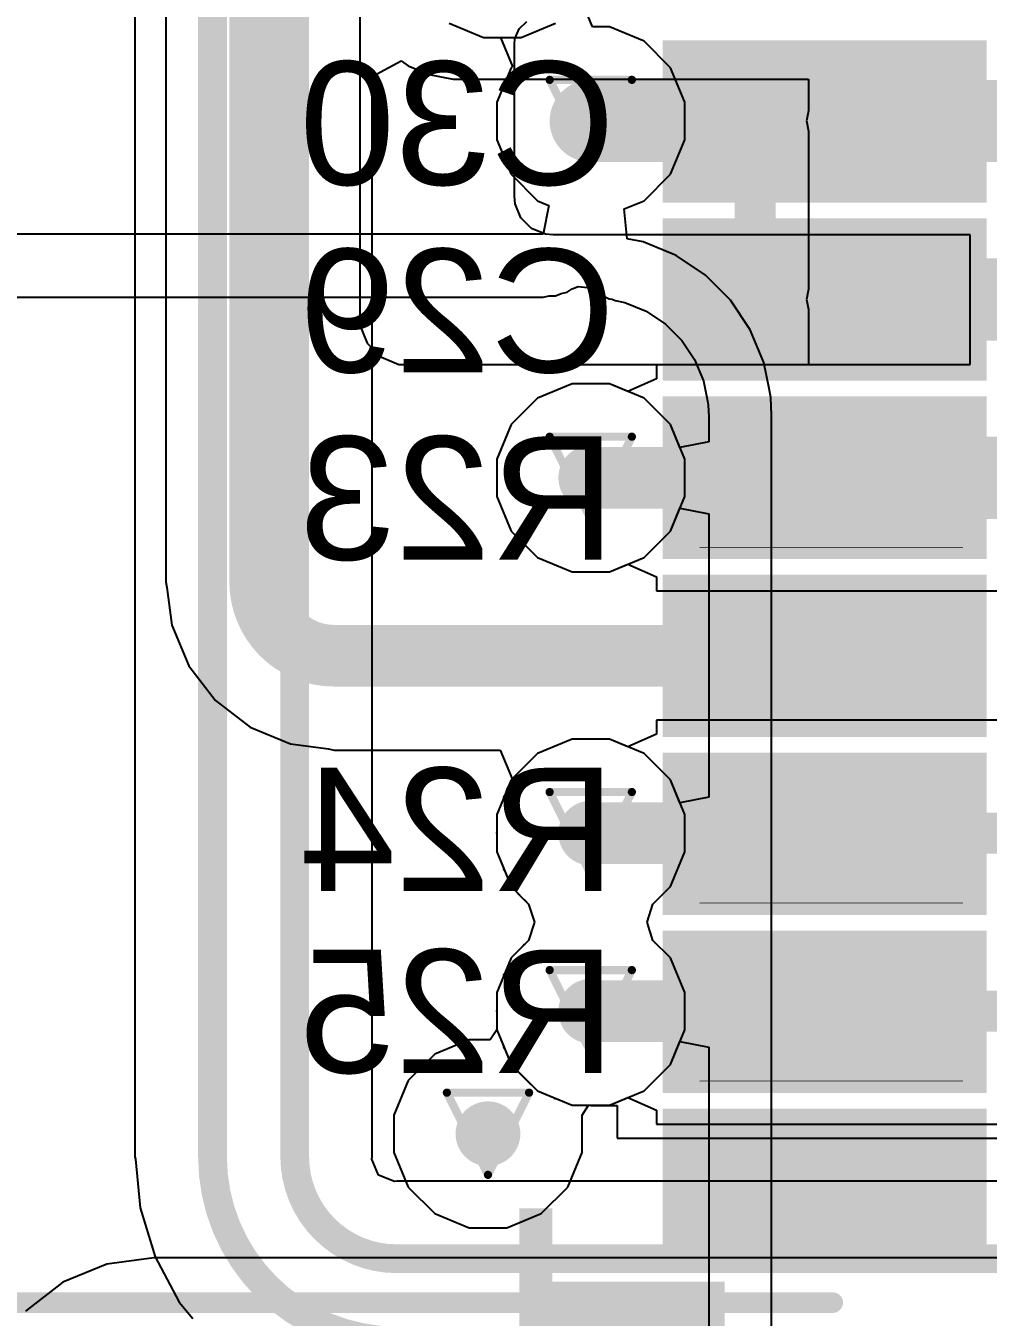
# Model space of a CAD drawing. Header units: inches. Extents: x -5 to 234, y -4 to 104.
# Drawn here: x 14.47 to 20.41, y 18.73 to 26.71 of the extents above; entities that cross this region are included whole.
import ezdxf

# ---------------------------------------------------------------- set-up
doc = ezdxf.new("R2010")
doc.units = ezdxf.units.IN
for name, color, linetype in [('Bottom Layer', 5, 'Continuous'), ('Bottom Overlay', 54, 'Continuous'), ('Bottom Paste', 16, 'Continuous'), ('Bottom Solder', 6, 'Continuous'), ('Drill Drawing', 1, 'Continuous'), ('GND', 16, 'Continuous'), ('POWER', 76, 'Continuous'), ('Top Layer', 1, 'Continuous'), ('Top Overlay', 2, 'Continuous'), ('Top Paste', 8, 'Continuous'), ('Top Solder', 216, 'Continuous'), ('Via Holes', 16, 'Continuous')]:
    doc.layers.add(name, color=color, linetype=linetype)
doc.styles.add('Arial', font='', dxfattribs={"height": 0.2})
doc.styles.add('Arial Black_Bold', font='', dxfattribs={"height": 0.2})
doc.styles.get('Arial').set_extended_font_data('Arial')
doc.styles.get('Arial Black_Bold').set_extended_font_data('Arial Black', bold=True)

# ---------------------------------------------------------------- blocks, each defined once
blk = doc.blocks.new('ATGM336H_6N_74_16')
at = {"layer": 'Top Layer'}
for points in [[(5.74999993, 1.80000021), (3.95000099, 1.80000021), (3.95000099, 2.60000115), (5.74999993, 2.60000115)], [(5.74999993, 0.69999733), (3.95000099, 0.69999733), (3.95000099, 1.49999827), (5.74999993, 1.49999827)], [(5.74999993, -0.3999979300000001), (3.95000099, -0.3999979299999999), (3.95000099, 0.40000301), (5.74999993, 0.4000030099999999)], [(5.74999993, -1.49999573), (3.95000099, -1.49999573), (3.95000099, -0.69999479), (5.74999993, -0.69999479)], [(5.74999993, -2.59999861), (3.95000099, -2.59999861), (3.95000099, -1.79999767), (5.74999993, -1.79999767)], [(5.74999993, -3.70000149), (3.95000099, -3.70000149), (3.95000099, -2.90000055), (5.74999993, -2.90000055)], [(5.74999993, -4.79999929), (3.95000099, -4.79999929), (3.95000099, -3.999998349999999), (5.74999993, -3.999998349999999)]]:
    blk.add_hatch(color=1, dxfattribs=at).paths.add_polyline_path(points)
at = {"layer": 'Top Paste'}
for points in [[(5.74999993, 1.80000021), (3.95000099, 1.80000021), (3.95000099, 2.60000115), (5.74999993, 2.60000115)], [(5.74999993, 0.69999733), (3.95000099, 0.69999733), (3.95000099, 1.49999827), (5.74999993, 1.49999827)], [(5.74999993, -0.3999979300000001), (3.95000099, -0.3999979299999999), (3.95000099, 0.40000301), (5.74999993, 0.4000030099999999)], [(5.74999993, -1.49999573), (3.95000099, -1.49999573), (3.95000099, -0.69999479), (5.74999993, -0.69999479)], [(5.74999993, -2.59999861), (3.95000099, -2.59999861), (3.95000099, -1.79999767), (5.74999993, -1.79999767)], [(5.74999993, -3.70000149), (3.95000099, -3.70000149), (3.95000099, -2.90000055), (5.74999993, -2.90000055)], [(5.74999993, -4.79999929), (3.95000099, -4.79999929), (3.95000099, -3.999998349999999), (5.74999993, -3.999998349999999)]]:
    blk.add_hatch(color=8, dxfattribs=at).paths.add_polyline_path(points)
at = {"layer": 'Top Solder'}
for points in [[(5.85159993, 1.69840021), (3.84840099, 1.69840021), (3.84840099, 2.70160115), (5.85159993, 2.70160115)], [(5.85159993, 0.5983973299999998), (3.84840099, 0.5983973300000001), (3.84840099, 1.60159827), (5.85159993, 1.60159827)], [(5.85159993, -0.5015979300000002), (3.84840099, -0.5015979299999997), (3.84840099, 0.5016030100000001), (5.85159993, 0.5016030099999998)], [(5.85159993, -1.60159573), (3.84840099, -1.60159573), (3.84840099, -0.5983947899999998), (5.85159993, -0.5983947900000002)], [(5.85159993, -2.70159861), (3.84840099, -2.70159861), (3.84840099, -1.69839767), (5.85159993, -1.69839767)], [(5.85159993, -3.80160149), (3.84840099, -3.80160149), (3.84840099, -2.79840055), (5.85159993, -2.79840055)], [(5.85159993, -4.901599289999999), (3.84840099, -4.901599289999999), (3.84840099, -3.89839835), (5.85159993, -3.89839835)]]:
    blk.add_hatch(color=216, dxfattribs=at).paths.add_polyline_path(points)
at = {"layer": 'Top Overlay'}
blk.add_lwpolyline([(-4.89999782, -5.09679448, 0.127, 0.127, 0), (4.90000036, -5.09679448, 0.127, 0.127, 0)], format="xyseb", dxfattribs=at)
blk.add_lwpolyline([(4.86825036, -5.09679448, 0.0635, 0.0635, 1), (4.93175036, -5.09679448, 0.0635, 0.0635, 1)], format="xyseb", close=True, dxfattribs=at)
blk = doc.blocks.new('R___0402_B_42')
at = {"layer": 'Bottom Layer'}
for points in [[(-0.2413, 0.3175), (-0.2412999999999999, -0.3175), (-0.6985, -0.3175), (-0.6985, 0.3175)], [(0.6985, 0.3175), (0.6985, -0.3175), (0.2413, -0.3175), (0.2412999999999999, 0.3175)]]:
    blk.add_hatch(color=5, dxfattribs=at).paths.add_polyline_path(points)
at = {"layer": 'Bottom Paste'}
for points in [[(-0.2413, 0.3175), (-0.2412999999999999, -0.3175), (-0.6985, -0.3175), (-0.6985, 0.3175)], [(0.6985, 0.3175), (0.6985, -0.3175), (0.2413, -0.3175), (0.2412999999999999, 0.3175)]]:
    blk.add_hatch(color=16, dxfattribs=at).paths.add_polyline_path(points)
at = {"layer": 'Bottom Solder'}
for points in [[(-0.18629884, 0.37250116), (-0.1862988399999999, -0.37250116), (-0.75350116, -0.37250116), (-0.75350116, 0.37250116)], [(0.75350116, 0.37250116), (0.75350116, -0.37250116), (0.18629884, -0.37250116), (0.1862988399999999, 0.37250116)]]:
    blk.add_hatch(color=6, dxfattribs=at).paths.add_polyline_path(points)
at = {"layer": 'Bottom Overlay'}
for points in [[(-0.7874, 0.4064, 0.127, 0.127, 0), (-0.7874, -0.4064, 0.127, 0.127, 0)], [(0.7874, 0.4064, 0.127, 0.127, 0), (-0.7874, 0.4064, 0.127, 0.127, 0)], [(0.8128, 0.4318, 0.0032258, 0.0032258, 0), (-0.8128, 0.4318, 0.0032258, 0.0032258, 0)], [(0.7874, 0.4064, 0.127, 0.127, 0), (0.7874, -0.4064, 0.127, 0.127, 0)], [(0.7874, -0.4064, 0.127, 0.127, 0), (-0.7874, -0.4064, 0.127, 0.127, 0)]]:
    blk.add_lwpolyline(points, format="xyseb", dxfattribs=at)
for points in [[(-0.8191499999999999, 0.4064, 0.0635, 0.0635, 1), (-0.7556499999999999, 0.4064, 0.0635, 0.0635, 1)], [(-0.8191499999999999, 0.4064, 0.0635, 0.0635, 1), (-0.7556499999999999, 0.4064, 0.0635, 0.0635, 1)], [(-0.81360518, 0.4318, 0.0016129, 0.0016129, 1), (-0.8119948199999999, 0.4318, 0.0016129, 0.0016129, 1)], [(0.7556499999999999, 0.4064, 0.0635, 0.0635, 1), (0.8191499999999999, 0.4064, 0.0635, 0.0635, 1)], [(0.7556499999999999, 0.4064, 0.0635, 0.0635, 1), (0.8191499999999999, 0.4064, 0.0635, 0.0635, 1)], [(0.8119948199999999, 0.4318, 0.0016129, 0.0016129, 1), (0.81360518, 0.4318, 0.0016129, 0.0016129, 1)], [(-0.8191499999999999, -0.4064, 0.0635, 0.0635, 1), (-0.7556499999999999, -0.4064, 0.0635, 0.0635, 1)], [(-0.8191499999999999, -0.4064, 0.0635, 0.0635, 1), (-0.7556499999999999, -0.4064, 0.0635, 0.0635, 1)], [(0.7556499999999999, -0.4064, 0.0635, 0.0635, 1), (0.8191499999999999, -0.4064, 0.0635, 0.0635, 1)], [(0.7556499999999999, -0.4064, 0.0635, 0.0635, 1), (0.8191499999999999, -0.4064, 0.0635, 0.0635, 1)]]:
    blk.add_lwpolyline(points, format="xyseb", close=True, dxfattribs=at)
blk = doc.blocks.new('R___0402_B_43')
at = {"layer": 'Bottom Layer'}
for points in [[(-0.2413, 0.3175), (-0.2412999999999999, -0.3175), (-0.6985, -0.3175), (-0.6985, 0.3175)], [(0.6985, 0.3175), (0.6985, -0.3175), (0.2413, -0.3175), (0.2412999999999999, 0.3175)]]:
    blk.add_hatch(color=5, dxfattribs=at).paths.add_polyline_path(points)
at = {"layer": 'Bottom Paste'}
for points in [[(-0.2413, 0.3175), (-0.2412999999999999, -0.3175), (-0.6985, -0.3175), (-0.6985, 0.3175)], [(0.6985, 0.3175), (0.6985, -0.3175), (0.2413, -0.3175), (0.2412999999999999, 0.3175)]]:
    blk.add_hatch(color=16, dxfattribs=at).paths.add_polyline_path(points)
at = {"layer": 'Bottom Solder'}
for points in [[(-0.18629884, 0.37250116), (-0.1862988399999999, -0.37250116), (-0.75350116, -0.37250116), (-0.75350116, 0.37250116)], [(0.75350116, 0.37250116), (0.75350116, -0.37250116), (0.18629884, -0.37250116), (0.1862988399999999, 0.37250116)]]:
    blk.add_hatch(color=6, dxfattribs=at).paths.add_polyline_path(points)
at = {"layer": 'Bottom Overlay'}
for points in [[(-0.7874, 0.4064, 0.127, 0.127, 0), (-0.7874, -0.4064, 0.127, 0.127, 0)], [(0.7874, 0.4064, 0.127, 0.127, 0), (-0.7874, 0.4064, 0.127, 0.127, 0)], [(0.8128, 0.4318, 0.0032258, 0.0032258, 0), (-0.8128, 0.4318, 0.0032258, 0.0032258, 0)], [(0.7874, 0.4064, 0.127, 0.127, 0), (0.7874, -0.4064, 0.127, 0.127, 0)], [(0.7874, -0.4064, 0.127, 0.127, 0), (-0.7874, -0.4064, 0.127, 0.127, 0)]]:
    blk.add_lwpolyline(points, format="xyseb", dxfattribs=at)
for points in [[(-0.8191499999999999, 0.4064, 0.0635, 0.0635, 1), (-0.7556499999999999, 0.4064, 0.0635, 0.0635, 1)], [(-0.8191499999999999, 0.4064, 0.0635, 0.0635, 1), (-0.7556499999999999, 0.4064, 0.0635, 0.0635, 1)], [(-0.81360518, 0.4318, 0.0016129, 0.0016129, 1), (-0.8119948199999999, 0.4318, 0.0016129, 0.0016129, 1)], [(0.7556499999999999, 0.4064, 0.0635, 0.0635, 1), (0.8191499999999999, 0.4064, 0.0635, 0.0635, 1)], [(0.7556499999999999, 0.4064, 0.0635, 0.0635, 1), (0.8191499999999999, 0.4064, 0.0635, 0.0635, 1)], [(0.8119948199999999, 0.4318, 0.0016129, 0.0016129, 1), (0.81360518, 0.4318, 0.0016129, 0.0016129, 1)], [(-0.8191499999999999, -0.4064, 0.0635, 0.0635, 1), (-0.7556499999999999, -0.4064, 0.0635, 0.0635, 1)], [(-0.8191499999999999, -0.4064, 0.0635, 0.0635, 1), (-0.7556499999999999, -0.4064, 0.0635, 0.0635, 1)], [(0.7556499999999999, -0.4064, 0.0635, 0.0635, 1), (0.8191499999999999, -0.4064, 0.0635, 0.0635, 1)], [(0.7556499999999999, -0.4064, 0.0635, 0.0635, 1), (0.8191499999999999, -0.4064, 0.0635, 0.0635, 1)]]:
    blk.add_lwpolyline(points, format="xyseb", close=True, dxfattribs=at)
blk = doc.blocks.new('R___0402_B_44')
at = {"layer": 'Bottom Layer'}
for points in [[(-0.2413, 0.3175), (-0.2412999999999999, -0.3175), (-0.6985, -0.3175), (-0.6985, 0.3175)], [(0.6985, 0.3175), (0.6985, -0.3175), (0.2413, -0.3175), (0.2412999999999999, 0.3175)]]:
    blk.add_hatch(color=5, dxfattribs=at).paths.add_polyline_path(points)
at = {"layer": 'Bottom Paste'}
for points in [[(-0.2413, 0.3175), (-0.2412999999999999, -0.3175), (-0.6985, -0.3175), (-0.6985, 0.3175)], [(0.6985, 0.3175), (0.6985, -0.3175), (0.2413, -0.3175), (0.2412999999999999, 0.3175)]]:
    blk.add_hatch(color=16, dxfattribs=at).paths.add_polyline_path(points)
at = {"layer": 'Bottom Solder'}
for points in [[(-0.18629884, 0.37250116), (-0.1862988399999999, -0.37250116), (-0.75350116, -0.37250116), (-0.75350116, 0.37250116)], [(0.75350116, 0.37250116), (0.75350116, -0.37250116), (0.18629884, -0.37250116), (0.1862988399999999, 0.37250116)]]:
    blk.add_hatch(color=6, dxfattribs=at).paths.add_polyline_path(points)
at = {"layer": 'Bottom Overlay'}
for points in [[(-0.7874, 0.4064, 0.127, 0.127, 0), (-0.7874, -0.4064, 0.127, 0.127, 0)], [(0.7874, 0.4064, 0.127, 0.127, 0), (-0.7874, 0.4064, 0.127, 0.127, 0)], [(0.8127974599999999, 0.4318, 0.0032258, 0.0032258, 0), (-0.8128, 0.4318, 0.0032258, 0.0032258, 0)], [(0.7874, 0.4064, 0.127, 0.127, 0), (0.7874, -0.4064, 0.127, 0.127, 0)], [(0.7874, -0.4064, 0.127, 0.127, 0), (-0.7874, -0.4064, 0.127, 0.127, 0)]]:
    blk.add_lwpolyline(points, format="xyseb", dxfattribs=at)
for points in [[(-0.8191499999999999, 0.4064, 0.0635, 0.0635, 1), (-0.7556499999999999, 0.4064, 0.0635, 0.0635, 1)], [(-0.8191499999999999, 0.4064, 0.0635, 0.0635, 1), (-0.7556499999999999, 0.4064, 0.0635, 0.0635, 1)], [(-0.81360518, 0.4318, 0.0016129, 0.0016129, 1), (-0.8119948199999999, 0.4318, 0.0016129, 0.0016129, 1)], [(0.7556499999999999, 0.4064, 0.0635, 0.0635, 1), (0.8191499999999999, 0.4064, 0.0635, 0.0635, 1)], [(0.7556499999999999, 0.4064, 0.0635, 0.0635, 1), (0.8191499999999999, 0.4064, 0.0635, 0.0635, 1)], [(0.81199228, 0.4318, 0.0016129, 0.0016129, 1), (0.8136026399999999, 0.4318, 0.0016129, 0.0016129, 1)], [(-0.8191499999999999, -0.4064, 0.0635, 0.0635, 1), (-0.7556499999999999, -0.4064, 0.0635, 0.0635, 1)], [(-0.8191499999999999, -0.4064, 0.0635, 0.0635, 1), (-0.7556499999999999, -0.4064, 0.0635, 0.0635, 1)], [(0.7556499999999999, -0.4064, 0.0635, 0.0635, 1), (0.8191499999999999, -0.4064, 0.0635, 0.0635, 1)], [(0.7556499999999999, -0.4064, 0.0635, 0.0635, 1), (0.8191499999999999, -0.4064, 0.0635, 0.0635, 1)]]:
    blk.add_lwpolyline(points, format="xyseb", close=True, dxfattribs=at)
blk = doc.blocks.new('C___0402_B_128')
at = {"layer": 'Bottom Layer'}
for points in [[(-0.2412999999999999, 0.3174999999999999), (-0.2413000000000001, -0.3175), (-0.6985, -0.3174999999999999), (-0.6985, 0.3175)], [(0.6985, 0.3174999999999999), (0.6985, -0.3175), (0.2412999999999999, -0.3174999999999999), (0.2413000000000001, 0.3175)]]:
    blk.add_hatch(color=5, dxfattribs=at).paths.add_polyline_path(points)
at = {"layer": 'Bottom Paste'}
for points in [[(-0.2412999999999999, 0.3174999999999999), (-0.2413000000000001, -0.3175), (-0.6985, -0.3174999999999999), (-0.6985, 0.3175)], [(0.6985, 0.3174999999999999), (0.6985, -0.3175), (0.2412999999999999, -0.3174999999999999), (0.2413000000000001, 0.3175)]]:
    blk.add_hatch(color=16, dxfattribs=at).paths.add_polyline_path(points)
at = {"layer": 'Bottom Solder'}
for points in [[(-0.1813001199999999, 0.3774998799999999), (-0.1813001200000001, -0.3774998800000001), (-0.7584998799999999, -0.3774998799999999), (-0.7584998799999999, 0.3774998800000001)], [(0.7584998799999999, 0.3774998799999999), (0.7584998799999999, -0.3774998800000001), (0.1813001199999999, -0.3774998799999999), (0.1813001200000001, 0.3774998800000001)]]:
    blk.add_hatch(color=6, dxfattribs=at).paths.add_polyline_path(points)
at = {"layer": 'Bottom Overlay'}
for points in [[(-0.7874, -0.4064, 0.127, 0.127, 0), (-0.7874, 0.4064, 0.127, 0.127, 0)], [(-0.7874, 0.4064, 0.127, 0.127, 0), (-0.2794, 0.4064, 0.127, 0.127, 0)], [(0.2794, 0.4064, 0.127, 0.127, 0), (0.7874, 0.4064, 0.127, 0.127, 0)], [(0.7874, -0.4064, 0.127, 0.127, 0), (0.7874, 0.4064, 0.127, 0.127, 0)], [(-0.7874, -0.4064, 0.127, 0.127, 0), (-0.2794, -0.4064, 0.127, 0.127, 0)], [(0.2794, -0.4064, 0.127, 0.127, 0), (0.7874, -0.4064, 0.127, 0.127, 0)]]:
    blk.add_lwpolyline(points, format="xyseb", dxfattribs=at)
for points in [[(-0.8191499999999999, 0.4064, 0.0635, 0.0635, 1), (-0.7556499999999999, 0.4064, 0.0635, 0.0635, 1)], [(-0.8191499999999999, 0.4064, 0.0635, 0.0635, 1), (-0.7556499999999999, 0.4064, 0.0635, 0.0635, 1)], [(-0.31115, 0.4064, 0.0635, 0.0635, 1), (-0.24765, 0.4064, 0.0635, 0.0635, 1)], [(0.24765, 0.4064, 0.0635, 0.0635, 1), (0.31115, 0.4064, 0.0635, 0.0635, 1)], [(0.7556499999999999, 0.4064, 0.0635, 0.0635, 1), (0.8191499999999999, 0.4064, 0.0635, 0.0635, 1)], [(0.7556499999999999, 0.4064, 0.0635, 0.0635, 1), (0.8191499999999999, 0.4064, 0.0635, 0.0635, 1)], [(-0.8191499999999999, -0.4064, 0.0635, 0.0635, 1), (-0.7556499999999999, -0.4064, 0.0635, 0.0635, 1)], [(-0.8191499999999999, -0.4064, 0.0635, 0.0635, 1), (-0.7556499999999999, -0.4064, 0.0635, 0.0635, 1)], [(-0.31115, -0.4064, 0.0635, 0.0635, 1), (-0.24765, -0.4064, 0.0635, 0.0635, 1)], [(0.24765, -0.4064, 0.0635, 0.0635, 1), (0.31115, -0.4064, 0.0635, 0.0635, 1)], [(0.7556499999999999, -0.4064, 0.0635, 0.0635, 1), (0.8191499999999999, -0.4064, 0.0635, 0.0635, 1)], [(0.7556499999999999, -0.4064, 0.0635, 0.0635, 1), (0.8191499999999999, -0.4064, 0.0635, 0.0635, 1)]]:
    blk.add_lwpolyline(points, format="xyseb", close=True, dxfattribs=at)
blk = doc.blocks.new('C___0402_B_129')
at = {"layer": 'Bottom Layer'}
for points in [[(-0.2412999999999999, 0.3174999999999999), (-0.2413000000000001, -0.3175), (-0.6985, -0.3174999999999999), (-0.6985, 0.3175)], [(0.6985, 0.3174999999999999), (0.6985, -0.3175), (0.2412999999999999, -0.3174999999999999), (0.2413000000000001, 0.3175)]]:
    blk.add_hatch(color=5, dxfattribs=at).paths.add_polyline_path(points)
at = {"layer": 'Bottom Paste'}
for points in [[(-0.2412999999999999, 0.3174999999999999), (-0.2413000000000001, -0.3175), (-0.6985, -0.3174999999999999), (-0.6985, 0.3175)], [(0.6985, 0.3174999999999999), (0.6985, -0.3175), (0.2412999999999999, -0.3174999999999999), (0.2413000000000001, 0.3175)]]:
    blk.add_hatch(color=16, dxfattribs=at).paths.add_polyline_path(points)
at = {"layer": 'Bottom Solder'}
for points in [[(-0.1813001199999999, 0.3774998799999999), (-0.1813001200000001, -0.3774998800000001), (-0.7584998799999999, -0.3774998799999999), (-0.7584998799999999, 0.3774998800000001)], [(0.7584998799999999, 0.3774998799999999), (0.7584998799999999, -0.3774998800000001), (0.1813001199999999, -0.3774998799999999), (0.1813001200000001, 0.3774998800000001)]]:
    blk.add_hatch(color=6, dxfattribs=at).paths.add_polyline_path(points)
at = {"layer": 'Bottom Overlay'}
for points in [[(-0.7874, -0.4064, 0.127, 0.127, 0), (-0.7874, 0.4064, 0.127, 0.127, 0)], [(-0.7874, 0.4064, 0.127, 0.127, 0), (-0.2794, 0.4064, 0.127, 0.127, 0)], [(0.2794, 0.4064, 0.127, 0.127, 0), (0.7874, 0.4064, 0.127, 0.127, 0)], [(0.7874, -0.4064, 0.127, 0.127, 0), (0.7874, 0.4064, 0.127, 0.127, 0)], [(-0.7874, -0.4064, 0.127, 0.127, 0), (-0.2794, -0.4064, 0.127, 0.127, 0)], [(0.2794, -0.4064, 0.127, 0.127, 0), (0.7874, -0.4064, 0.127, 0.127, 0)]]:
    blk.add_lwpolyline(points, format="xyseb", dxfattribs=at)
for points in [[(-0.8191499999999999, 0.4064, 0.0635, 0.0635, 1), (-0.7556499999999999, 0.4064, 0.0635, 0.0635, 1)], [(-0.8191499999999999, 0.4064, 0.0635, 0.0635, 1), (-0.7556499999999999, 0.4064, 0.0635, 0.0635, 1)], [(-0.31115, 0.4064, 0.0635, 0.0635, 1), (-0.24765, 0.4064, 0.0635, 0.0635, 1)], [(0.24765, 0.4064, 0.0635, 0.0635, 1), (0.31115, 0.4064, 0.0635, 0.0635, 1)], [(0.7556499999999999, 0.4064, 0.0635, 0.0635, 1), (0.8191499999999999, 0.4064, 0.0635, 0.0635, 1)], [(0.7556499999999999, 0.4064, 0.0635, 0.0635, 1), (0.8191499999999999, 0.4064, 0.0635, 0.0635, 1)], [(-0.8191499999999999, -0.4064, 0.0635, 0.0635, 1), (-0.7556499999999999, -0.4064, 0.0635, 0.0635, 1)], [(-0.8191499999999999, -0.4064, 0.0635, 0.0635, 1), (-0.7556499999999999, -0.4064, 0.0635, 0.0635, 1)], [(-0.31115, -0.4064, 0.0635, 0.0635, 1), (-0.24765, -0.4064, 0.0635, 0.0635, 1)], [(0.24765, -0.4064, 0.0635, 0.0635, 1), (0.31115, -0.4064, 0.0635, 0.0635, 1)], [(0.7556499999999999, -0.4064, 0.0635, 0.0635, 1), (0.8191499999999999, -0.4064, 0.0635, 0.0635, 1)], [(0.7556499999999999, -0.4064, 0.0635, 0.0635, 1), (0.8191499999999999, -0.4064, 0.0635, 0.0635, 1)]]:
    blk.add_lwpolyline(points, format="xyseb", close=True, dxfattribs=at)

msp = doc.modelspace()

# ---------------------------------------------------------------- hatches: boundary and pattern name
at = {"layer": 'Bottom Layer'}
h = msp.add_hatch(color=5, dxfattribs=at)
edge = h.paths.add_edge_path()
edge.add_arc((17.9578, 26.1248017), 0.1999996, 0, 360)
h = msp.add_hatch(color=5, dxfattribs=at)
edge = h.paths.add_edge_path()
edge.add_arc((17.9578, 23.92019854), 0.1999996, 0, 360)
h = msp.add_hatch(color=5, dxfattribs=at)
edge = h.paths.add_edge_path()
edge.add_arc((17.9578, 21.72480288), 0.1999996, 0, 360)
h = msp.add_hatch(color=5, dxfattribs=at)
edge = h.paths.add_edge_path()
edge.add_arc((17.9578, 20.6248), 0.1999996, 0, 360)
h = msp.add_hatch(color=5, dxfattribs=at)
edge = h.paths.add_edge_path()
edge.add_arc((17.3228, 19.8677022), 0.1999996, 0, 360)
at = {"layer": 'GND'}
h = msp.add_hatch(color=16, dxfattribs=at)
edge = h.paths.add_edge_path()
edge.add_arc((17.9578, 26.1248017), 0.1999996, 0, 360)
h = msp.add_hatch(color=16, dxfattribs=at)
edge = h.paths.add_edge_path()
edge.add_arc((17.9578, 23.92019854), 0.1999996, 0, 360)
h = msp.add_hatch(color=16, dxfattribs=at)
edge = h.paths.add_edge_path()
edge.add_arc((17.9578, 21.72480288), 0.1999996, 0, 360)
h = msp.add_hatch(color=16, dxfattribs=at)
edge = h.paths.add_edge_path()
edge.add_arc((17.9578, 20.6248), 0.1999996, 0, 360)
h = msp.add_hatch(color=16, dxfattribs=at)
edge = h.paths.add_edge_path()
edge.add_arc((17.3228, 19.8677022), 0.1999996, 0, 360)
at = {"layer": 'POWER'}
h = msp.add_hatch(color=76, dxfattribs=at)
edge = h.paths.add_edge_path()
edge.add_arc((17.9578, 26.1248017), 0.1999996, 0, 360)
h = msp.add_hatch(color=76, dxfattribs=at)
edge = h.paths.add_edge_path()
edge.add_arc((17.9578, 23.92019854), 0.1999996, 0, 360)
h = msp.add_hatch(color=76, dxfattribs=at)
edge = h.paths.add_edge_path()
edge.add_arc((17.9578, 21.72480288), 0.1999996, 0, 360)
h = msp.add_hatch(color=76, dxfattribs=at)
edge = h.paths.add_edge_path()
edge.add_arc((17.9578, 20.6248), 0.1999996, 0, 360)
h = msp.add_hatch(color=76, dxfattribs=at)
edge = h.paths.add_edge_path()
edge.add_arc((17.3228, 19.8677022), 0.1999996, 0, 360)
at = {"layer": 'Top Layer'}
h = msp.add_hatch(color=1, dxfattribs=at)
edge = h.paths.add_edge_path()
edge.add_arc((17.9578, 26.1248017), 0.1999996, 0, 360)
h = msp.add_hatch(color=1, dxfattribs=at)
edge = h.paths.add_edge_path()
edge.add_arc((17.9578, 23.92019854), 0.1999996, 0, 360)
h = msp.add_hatch(color=1, dxfattribs=at)
edge = h.paths.add_edge_path()
edge.add_arc((17.9578, 21.72480288), 0.1999996, 0, 360)
h = msp.add_hatch(color=1, dxfattribs=at)
edge = h.paths.add_edge_path()
edge.add_arc((17.9578, 20.6248), 0.1999996, 0, 360)
h = msp.add_hatch(color=1, dxfattribs=at)
edge = h.paths.add_edge_path()
edge.add_arc((17.3228, 19.8677022), 0.1999996, 0, 360)
at = {"layer": 'Via Holes'}
h = msp.add_hatch(color=7, dxfattribs=at)
edge = h.paths.add_edge_path()
edge.add_arc((17.9578, 26.1248017), 0.0999998, 0, 360)
h = msp.add_hatch(color=7, dxfattribs=at)
edge = h.paths.add_edge_path()
edge.add_arc((17.9578, 23.92019854), 0.0999998, 0, 360)
h = msp.add_hatch(color=7, dxfattribs=at)
edge = h.paths.add_edge_path()
edge.add_arc((17.9578, 21.72480288), 0.0999998, 0, 360)
h = msp.add_hatch(color=7, dxfattribs=at)
edge = h.paths.add_edge_path()
edge.add_arc((17.9578, 20.6248), 0.0999998, 0, 360)
h = msp.add_hatch(color=7, dxfattribs=at)
edge = h.paths.add_edge_path()
edge.add_arc((17.3228, 19.8677022), 0.0999998, 0, 360)

# ---------------------------------------------------------------- linework, layer by layer
at = {"layer": 'Bottom Layer'}
for p, q in [((15.14189504, 28.07556234), (15.14189504, 19.72558158)), ((16.60810496, 26.40030026), (16.78590496, 26.49533944)), ((16.78590496, 26.49533944), (16.82922974, 26.46639106)), ((16.82922974, 26.46639106), (16.95884848, 26.41270308)), ((16.95884848, 26.41270308), (17.10750198, 26.38313494)), ((16.60810496, 19.72558158), (16.60810496, 26.40030026)), ((17.10750198, 26.38313494), (19.304, 26.3831324)), ((19.304, 26.3831324), (19.304, 26.18734666)), ((19.304, 26.18734666), (19.29155908, 26.1248017)), ((19.29155908, 26.1248017), (19.304, 26.06225674)), ((19.304, 26.06225674), (19.304, 25.4263017)), ((19.304, 25.4263017), (19.30401016, 25.4263017)), ((19.30401016, 25.4263017), (19.30401016, 25.08504508)), ((19.30401016, 25.08504508), (19.29156924, 25.02250012)), ((19.29156924, 25.02250012), (19.30401016, 24.95995516)), ((19.30401016, 24.95995516), (19.30401016, 24.61869854)), ((19.30401016, 24.61869854), (18.3642, 24.61869854)), ((18.3642, 24.61869854), (18.3642, 24.53183562)), ((17.84223254, 24.50119814), (17.62868966, 24.41274518)), ((18.07336746, 24.50119814), (17.84223254, 24.50119814)), ((18.18639746, 24.45437832), (18.07336746, 24.50119814)), ((18.3642, 24.53183562), (18.18639746, 24.45437832)), ((17.62868966, 24.41274518), (17.46525336, 24.24930888)), ((17.46525336, 24.24930888), (17.3768004, 24.035766)), ((17.3768004, 24.035766), (17.3768004, 23.80463108)), ((17.3768004, 23.80463108), (17.46525336, 23.5910882)), ((17.46525336, 23.5910882), (17.62868966, 23.4276519)), ((17.62868966, 23.4276519), (17.84223254, 23.33919894)), ((18.07336746, 23.33919894), (18.18639746, 23.38601876)), ((18.18639746, 23.38601876), (18.3642, 23.30856146)), ((17.84223254, 23.33919894), (18.07336746, 23.33919894)), ((18.3642, 23.30856146), (18.3642, 23.22169854)), ((18.3642, 23.22169854), (20.5232, 23.22169854)), ((20.5232, 22.42330288), (18.3642, 22.42330288)), ((18.3642, 22.42330288), (18.3642, 22.33643996)), ((17.84223254, 22.30580248), (17.62868966, 22.21734952)), ((18.07336746, 22.30580248), (17.84223254, 22.30580248)), ((18.18639746, 22.25898266), (18.07336746, 22.30580248)), ((18.3642, 22.33643996), (18.18639746, 22.25898266)), ((17.62868966, 22.21734952), (17.46525336, 22.05391322)), ((17.46525336, 22.05391322), (17.3768004, 21.84037034)), ((17.3768004, 21.84037034), (17.3768004, 21.60923542)), ((17.3768004, 21.60923542), (17.46525336, 21.39569254)), ((17.46525336, 21.39569254), (17.57385868, 21.28708722)), ((17.57385868, 21.28708722), (17.61012988, 21.17480144)), ((17.61012988, 21.17480144), (17.57385868, 21.06251566)), ((17.57385868, 21.06251566), (17.46525336, 20.95391034)), ((17.46525336, 20.95391034), (17.3768004, 20.74036746)), ((17.3768004, 20.74036746), (17.3768004, 20.50923254)), ((17.3768004, 20.50923254), (17.46525336, 20.29568966)), ((17.46525336, 20.29568966), (17.62868966, 20.13225336)), ((17.62868966, 20.13225336), (17.84223254, 20.0438004)), ((17.84223254, 20.0438004), (18.07336746, 20.0438004)), ((18.07336746, 20.0438004), (18.18639746, 20.09062022)), ((18.18639746, 20.09062022), (18.3642, 20.01316292)), ((18.3642, 20.01316292), (18.3642, 19.9263)), ((18.3642, 19.9263), (20.5232, 19.9263)), ((15.14189504, 19.72558158), (15.14471698, 19.71139314)), ((15.14471698, 19.71139314), (15.1743664, 19.4103498)), ((16.60529572, 19.7114541), (16.60810496, 19.72558158)), ((16.64621766, 19.61265572), (16.60529572, 19.7114541)), ((16.74501604, 19.57173378), (16.64621766, 19.61265572)), ((16.75914352, 19.57454302), (16.74501604, 19.57173378)), ((54.80952208, 19.57454302), (16.75914352, 19.57454302)), ((15.1743664, 19.4103498), (15.26631694, 19.10723382)), ((15.26631694, 19.10723382), (15.41563592, 18.827877)), ((15.41563592, 18.827877), (15.4991181, 18.72615254))]:
    msp.add_line(p, q, dxfattribs=at)
for points in [[(15.621, 19.72558158, 0.1778, 0.1778, 0), (15.621, 28.07556234, 0.1778, 0.1778, 0)], [(16.129, 19.72558158, 0.1778, 0.1778, 0), (16.129, 28.1014297, 0.1778, 0.1778, 0)], [(17.9578, 26.1248017, 0.508, 0.508, 0), (18.923, 26.1248017, 0.508, 0.508, 0)], [(19.939, 26.1248017, 0.508, 0.508, 0), (21.5392, 26.1248017, 0.508, 0.508, 0)], [(18.9738, 26.1248017, 0.254, 0.254, 0), (18.97381016, 26.1248017, 0.254, 0.254, 0)], [(18.97381016, 25.02250012, 0.254, 0.254, 0), (18.97381016, 26.1248017, 0.254, 0.254, 0)], [(19.93901016, 25.02250012, 0.508, 0.508, 0), (21.53921016, 25.02250012, 0.508, 0.508, 0)], [(19.939, 23.92019854, 0.508, 0.508, 0), (21.5392, 23.92019854, 0.508, 0.508, 0)], [(17.9578, 23.92019854, 0.254, 0.254, 0), (18.9738, 23.92019854, 0.254, 0.254, 0)], [(17.9578, 21.72480288, 0.254, 0.254, 0), (18.9738, 21.72480288, 0.254, 0.254, 0)], [(19.9136, 21.72480288, 0.254, 0.254, 0), (26.38869754, 21.72480288, 0.254, 0.254, 0)], [(17.9578, 20.6248, 0.254, 0.254, 0), (18.9738, 20.6248, 0.254, 0.254, 0)], [(19.9136, 20.6248, 0.254, 0.254, 0), (27.051, 20.6248, 0.254, 0.254, 0)], [(16.75914352, 18.58743806, 0.1778, 0.1778, -0.4142135623730951), (15.621, 19.72558158, 0.1778, 0.1778, 0)], [(16.75914352, 19.09543806, 0.1778, 0.1778, -0.4142135623730951), (16.129, 19.72558158, 0.1778, 0.1778, 0)], [(16.75914352, 19.09543806, 0.1778, 0.1778, 0), (54.80952208, 19.09543806, 0.1778, 0.1778, 0)]]:
    msp.add_lwpolyline(points, format="xyseb", dxfattribs=at)
for points in [[(17.8308, 26.1248017, 0.254, 0.254, 1), (18.0848, 26.1248017, 0.254, 0.254, 1)], [(18.796, 26.1248017, 0.254, 0.254, 1), (19.05, 26.1248017, 0.254, 0.254, 1)], [(19.812, 26.1248017, 0.254, 0.254, 1), (20.066, 26.1248017, 0.254, 0.254, 1)], [(18.9103, 26.1248017, 0.127, 0.127, 1), (19.0373, 26.1248017, 0.127, 0.127, 1)], [(18.91031016, 26.1248017, 0.127, 0.127, 1), (19.03731016, 26.1248017, 0.127, 0.127, 1)], [(18.91031016, 26.1248017, 0.127, 0.127, 1), (19.03731016, 26.1248017, 0.127, 0.127, 1)], [(19.81201016, 25.02250012, 0.254, 0.254, 1), (20.06601016, 25.02250012, 0.254, 0.254, 1)], [(18.91031016, 25.02250012, 0.127, 0.127, 1), (19.03731016, 25.02250012, 0.127, 0.127, 1)], [(19.812, 23.92019854, 0.254, 0.254, 1), (20.066, 23.92019854, 0.254, 0.254, 1)], [(17.8943, 23.92019854, 0.127, 0.127, 1), (18.0213, 23.92019854, 0.127, 0.127, 1)], [(18.9103, 23.92019854, 0.127, 0.127, 1), (19.0373, 23.92019854, 0.127, 0.127, 1)], [(17.8943, 21.72480288, 0.127, 0.127, 1), (18.0213, 21.72480288, 0.127, 0.127, 1)], [(18.9103, 21.72480288, 0.127, 0.127, 1), (19.0373, 21.72480288, 0.127, 0.127, 1)], [(19.8501, 21.72480288, 0.127, 0.127, 1), (19.9771, 21.72480288, 0.127, 0.127, 1)], [(17.8943, 20.6248, 0.127, 0.127, 1), (18.0213, 20.6248, 0.127, 0.127, 1)], [(18.9103, 20.6248, 0.127, 0.127, 1), (19.0373, 20.6248, 0.127, 0.127, 1)], [(19.8501, 20.6248, 0.127, 0.127, 1), (19.9771, 20.6248, 0.127, 0.127, 1)], [(15.57655, 19.72558158, 0.08889999999999999, 0.08889999999999999, 1), (15.66545, 19.72558158, 0.08889999999999999, 0.08889999999999999, 1)], [(15.57655, 19.72558158, 0.08889999999999999, 0.08889999999999999, 1), (15.66545, 19.72558158, 0.08889999999999999, 0.08889999999999999, 1)], [(16.08455, 19.72558158, 0.08889999999999999, 0.08889999999999999, 1), (16.17345, 19.72558158, 0.08889999999999999, 0.08889999999999999, 1)], [(16.08455, 19.72558158, 0.08889999999999999, 0.08889999999999999, 1), (16.17345, 19.72558158, 0.08889999999999999, 0.08889999999999999, 1)], [(16.71469352, 19.09543806, 0.08889999999999999, 0.08889999999999999, 1), (16.80359352, 19.09543806, 0.08889999999999999, 0.08889999999999999, 1)], [(16.71469352, 19.09543806, 0.08889999999999999, 0.08889999999999999, 1), (16.80359352, 19.09543806, 0.08889999999999999, 0.08889999999999999, 1)]]:
    msp.add_lwpolyline(points, format="xyseb", close=True, dxfattribs=at)
at = {"layer": 'Drill Drawing'}
for points in [[(17.7038, 26.3788017, 0.0508, 0.0508, 0), (18.2118, 26.3788017, 0.0508, 0.0508, 0)], [(17.7038, 26.3788017, 0.0508, 0.0508, 0), (17.9578, 25.8708017, 0.0508, 0.0508, 0)], [(17.9578, 25.8708017, 0.0508, 0.0508, 0), (18.2118, 26.3788017, 0.0508, 0.0508, 0)], [(17.7038, 24.17419854, 0.0508, 0.0508, 0), (18.2118, 24.17419854, 0.0508, 0.0508, 0)], [(17.7038, 24.17419854, 0.0508, 0.0508, 0), (17.9578, 23.66619854, 0.0508, 0.0508, 0)], [(17.9578, 23.66619854, 0.0508, 0.0508, 0), (18.2118, 24.17419854, 0.0508, 0.0508, 0)], [(17.7038, 21.97880288, 0.0508, 0.0508, 0), (18.2118, 21.97880288, 0.0508, 0.0508, 0)], [(17.7038, 21.97880288, 0.0508, 0.0508, 0), (17.9578, 21.47080288, 0.0508, 0.0508, 0)], [(17.9578, 21.47080288, 0.0508, 0.0508, 0), (18.2118, 21.97880288, 0.0508, 0.0508, 0)], [(17.7038, 20.8788, 0.0508, 0.0508, 0), (18.2118, 20.8788, 0.0508, 0.0508, 0)], [(17.7038, 20.8788, 0.0508, 0.0508, 0), (17.9578, 20.3708, 0.0508, 0.0508, 0)], [(17.9578, 20.3708, 0.0508, 0.0508, 0), (18.2118, 20.8788, 0.0508, 0.0508, 0)], [(17.0688, 20.1217022, 0.0508, 0.0508, 0), (17.5768, 20.1217022, 0.0508, 0.0508, 0)], [(17.0688, 20.1217022, 0.0508, 0.0508, 0), (17.3228, 19.6137022, 0.0508, 0.0508, 0)], [(17.3228, 19.6137022, 0.0508, 0.0508, 0), (17.5768, 20.1217022, 0.0508, 0.0508, 0)]]:
    msp.add_lwpolyline(points, format="xyseb", dxfattribs=at)
for points in [[(17.6911, 26.3788017, 0.0254, 0.0254, 1), (17.7165, 26.3788017, 0.0254, 0.0254, 1)], [(17.6911, 26.3788017, 0.0254, 0.0254, 1), (17.7165, 26.3788017, 0.0254, 0.0254, 1)], [(18.1991, 26.3788017, 0.0254, 0.0254, 1), (18.2245, 26.3788017, 0.0254, 0.0254, 1)], [(18.1991, 26.3788017, 0.0254, 0.0254, 1), (18.2245, 26.3788017, 0.0254, 0.0254, 1)], [(17.9451, 25.8708017, 0.0254, 0.0254, 1), (17.9705, 25.8708017, 0.0254, 0.0254, 1)], [(17.9451, 25.8708017, 0.0254, 0.0254, 1), (17.9705, 25.8708017, 0.0254, 0.0254, 1)], [(17.6911, 24.17419854, 0.0254, 0.0254, 1), (17.7165, 24.17419854, 0.0254, 0.0254, 1)], [(17.6911, 24.17419854, 0.0254, 0.0254, 1), (17.7165, 24.17419854, 0.0254, 0.0254, 1)], [(18.1991, 24.17419854, 0.0254, 0.0254, 1), (18.2245, 24.17419854, 0.0254, 0.0254, 1)], [(18.1991, 24.17419854, 0.0254, 0.0254, 1), (18.2245, 24.17419854, 0.0254, 0.0254, 1)], [(17.9451, 23.66619854, 0.0254, 0.0254, 1), (17.9705, 23.66619854, 0.0254, 0.0254, 1)], [(17.9451, 23.66619854, 0.0254, 0.0254, 1), (17.9705, 23.66619854, 0.0254, 0.0254, 1)], [(17.6911, 21.97880288, 0.0254, 0.0254, 1), (17.7165, 21.97880288, 0.0254, 0.0254, 1)], [(17.6911, 21.97880288, 0.0254, 0.0254, 1), (17.7165, 21.97880288, 0.0254, 0.0254, 1)], [(18.1991, 21.97880288, 0.0254, 0.0254, 1), (18.2245, 21.97880288, 0.0254, 0.0254, 1)], [(18.1991, 21.97880288, 0.0254, 0.0254, 1), (18.2245, 21.97880288, 0.0254, 0.0254, 1)], [(17.9451, 21.47080288, 0.0254, 0.0254, 1), (17.9705, 21.47080288, 0.0254, 0.0254, 1)], [(17.9451, 21.47080288, 0.0254, 0.0254, 1), (17.9705, 21.47080288, 0.0254, 0.0254, 1)], [(17.6911, 20.8788, 0.0254, 0.0254, 1), (17.7165, 20.8788, 0.0254, 0.0254, 1)], [(17.6911, 20.8788, 0.0254, 0.0254, 1), (17.7165, 20.8788, 0.0254, 0.0254, 1)], [(18.1991, 20.8788, 0.0254, 0.0254, 1), (18.2245, 20.8788, 0.0254, 0.0254, 1)], [(18.1991, 20.8788, 0.0254, 0.0254, 1), (18.2245, 20.8788, 0.0254, 0.0254, 1)], [(17.9451, 20.3708, 0.0254, 0.0254, 1), (17.9705, 20.3708, 0.0254, 0.0254, 1)], [(17.9451, 20.3708, 0.0254, 0.0254, 1), (17.9705, 20.3708, 0.0254, 0.0254, 1)], [(17.0561, 20.1217022, 0.0254, 0.0254, 1), (17.0815, 20.1217022, 0.0254, 0.0254, 1)], [(17.0561, 20.1217022, 0.0254, 0.0254, 1), (17.0815, 20.1217022, 0.0254, 0.0254, 1)], [(17.5641, 20.1217022, 0.0254, 0.0254, 1), (17.5895, 20.1217022, 0.0254, 0.0254, 1)], [(17.5641, 20.1217022, 0.0254, 0.0254, 1), (17.5895, 20.1217022, 0.0254, 0.0254, 1)], [(17.3101, 19.6137022, 0.0254, 0.0254, 1), (17.3355, 19.6137022, 0.0254, 0.0254, 1)], [(17.3101, 19.6137022, 0.0254, 0.0254, 1), (17.3355, 19.6137022, 0.0254, 0.0254, 1)]]:
    msp.add_lwpolyline(points, format="xyseb", close=True, dxfattribs=at)
at = {"layer": 'GND'}
for p, q in [((17.08258966, 26.72846317999999), (17.29613254, 26.64001022)), ((17.52726746, 26.64001022), (17.74081034, 26.72846317999999)), ((17.29613254, 26.64001022), (17.52726746, 26.64001022)), ((17.84223254, 24.50119814), (17.62868966, 24.41274518)), ((18.07336746, 24.50119814), (17.84223254, 24.50119814)), ((18.28691034, 24.41274518), (18.07336746, 24.50119814)), ((17.62868966, 24.41274518), (17.46525336, 24.24930888)), ((18.45034664, 24.24930888), (18.28691034, 24.41274518)), ((17.46525336, 24.24930888), (17.3768004, 24.035766)), ((18.5387996, 24.035766), (18.45034664, 24.24930888)), ((17.3768004, 24.035766), (17.3768004, 23.80463108)), ((18.5387996, 23.80463108), (18.5387996, 24.035766)), ((17.3768004, 23.80463108), (17.46525336, 23.5910882)), ((18.45034664, 23.5910882), (18.5387996, 23.80463108)), ((17.46525336, 23.5910882), (17.62868966, 23.4276519)), ((18.28691034, 23.4276519), (18.45034664, 23.5910882)), ((17.62868966, 23.4276519), (17.84223254, 23.33919894)), ((18.07336746, 23.33919894), (18.28691034, 23.4276519)), ((17.84223254, 23.33919894), (18.07336746, 23.33919894)), ((17.84223254, 22.30580248), (17.62868966, 22.21734952)), ((18.07336746, 22.30580248), (17.84223254, 22.30580248)), ((18.28691034, 22.21734952), (18.07336746, 22.30580248)), ((17.62868966, 22.21734952), (17.46525336, 22.05391322)), ((18.45034664, 22.05391322), (18.28691034, 22.21734952)), ((17.46525336, 22.05391322), (17.3768004, 21.84037034)), ((18.5387996, 21.84037034), (18.45034664, 22.05391322)), ((17.3768004, 21.84037034), (17.3768004, 21.60923542)), ((18.5387996, 21.60923542), (18.5387996, 21.84037034)), ((17.3768004, 21.60923542), (17.46525336, 21.39569254)), ((18.45034664, 21.39569254), (18.5387996, 21.60923542)), ((17.46525336, 21.39569254), (17.57385868, 21.28708722)), ((18.34174132, 21.28708722), (18.45034664, 21.39569254)), ((17.57385868, 21.28708722), (17.61012988, 21.17480144)), ((18.30547012, 21.17480144), (18.34174132, 21.28708722)), ((17.61012988, 21.17480144), (17.57385868, 21.06251566)), ((18.34174132, 21.06251566), (18.30547012, 21.17480144)), ((17.57385868, 21.06251566), (17.46525336, 20.95391034)), ((18.45034664, 20.95391034), (18.34174132, 21.06251566)), ((17.46525336, 20.95391034), (17.3768004, 20.74036746)), ((18.5387996, 20.74036746), (18.45034664, 20.95391034)), ((17.3768004, 20.74036746), (17.3768004, 20.50923254)), ((18.5387996, 20.50923254), (18.5387996, 20.74036746)), ((17.3768004, 20.50923254), (17.46525336, 20.29568966)), ((18.45034664, 20.29568966), (18.5387996, 20.50923254)), ((17.46525336, 20.29568966), (17.62868966, 20.13225336)), ((18.28691034, 20.13225336), (18.45034664, 20.29568966)), ((17.62868966, 20.13225336), (17.84223254, 20.0438004)), ((18.07336746, 20.0438004), (18.28691034, 20.13225336)), ((17.84223254, 20.0438004), (18.07336746, 20.0438004))]:
    msp.add_line(p, q, dxfattribs=at)
at = {"layer": 'POWER'}
for p, q in [((17.9695983, 26.7058013), (17.89594846, 26.8836013)), ((17.08258966, 26.72846317999999), (17.29613254, 26.64001022)), ((18.07336746, 26.7058013), (17.9695983, 26.7058013)), ((18.28691034, 26.61734834), (18.07336746, 26.7058013)), ((17.29613254, 26.64001022), (17.3999017, 26.64001022)), ((17.3999017, 26.64001022), (17.47355154, 26.46221022)), ((18.45034664, 26.45391204), (18.28691034, 26.61734834)), ((17.46525336, 26.45391204), (17.3768004, 26.24036916)), ((17.47355154, 26.46221022), (17.46525336, 26.45391204)), ((18.5387996, 26.24036916), (18.45034664, 26.45391204)), ((17.3768004, 26.24036916), (17.3768004, 26.00923424)), ((18.5387996, 26.00923424), (18.5387996, 26.24036916)), ((17.3768004, 26.00923424), (17.46525336, 25.79569136)), ((18.45034664, 25.79569136), (18.5387996, 26.00923424)), ((17.46525336, 25.79569136), (17.62868966, 25.63225506)), ((18.28691034, 25.63225506), (18.45034664, 25.79569136)), ((17.62868966, 25.63225506), (17.69886224, 25.6031873)), ((18.16518846, 25.58183606), (18.28691034, 25.63225506)), ((17.69886224, 25.6031873), (17.66349528, 25.4253873)), ((18.18340534, 25.39693168), (18.16518846, 25.58183606)), ((17.66349528, 25.4253873), (11.72880052, 25.42539492)), ((18.28221642, 25.37728224), (18.18340534, 25.39693168)), ((18.4846341, 25.29344446), (18.28221642, 25.37728224)), ((18.6668029, 25.17172766), (18.4846341, 25.29344446)), ((18.82172512, 25.01680798), (18.6668029, 25.17172766)), ((17.73928126, 25.0443873), (17.7746279, 25.05902786)), ((17.7746279, 25.05902786), (17.81215386, 25.06649292)), ((17.81215386, 25.06649292), (17.84396736, 25.08775018)), ((17.84396736, 25.08775018), (17.87931146, 25.10239074)), ((17.87931146, 25.10239074), (17.93697708, 25.09663764)), ((17.93697708, 25.09663764), (17.95397222, 25.08755206)), ((17.95397222, 25.08755206), (17.96760186, 25.07392496)), ((17.96760186, 25.07392496), (18.0203221, 25.05209112)), ((18.0203221, 25.05209112), (18.0706522, 25.02518998)), ((11.72880052, 25.03692986), (17.66349528, 25.03692224)), ((17.66349528, 25.03692224), (17.70102378, 25.0443873)), ((17.70102378, 25.0443873), (17.73928126, 25.0443873)), ((18.0706522, 25.02518998), (18.08983174, 25.02330276)), ((18.08983174, 25.02330276), (18.10763968, 25.0159266)), ((18.10763968, 25.0159266), (18.16891972, 25.00373968)), ((18.16891972, 25.00373968), (18.30063142, 24.9491881)), ((18.94344192, 24.83463918), (18.82172512, 25.01680798)), ((18.30063142, 24.9491881), (18.41918084, 24.86998074)), ((18.41918084, 24.86998074), (18.5199782, 24.76918338)), ((19.0272797, 24.63222404), (18.94344192, 24.83463918)), ((18.5199782, 24.76918338), (18.5991881, 24.65063142)), ((18.5991881, 24.65063142), (18.65374222, 24.51891718)), ((19.05927862, 24.47133282), (19.0272797, 24.63222404)), ((17.84223254, 24.50119814), (17.62868966, 24.41274518)), ((18.07336746, 24.50119814), (17.84223254, 24.50119814)), ((18.28691034, 24.41274518), (18.07336746, 24.50119814)), ((18.65374222, 24.51891718), (18.67827608, 24.395557)), ((19.07001774, 24.41734258), (19.05927862, 24.47133282)), ((19.0753873, 24.30784318), (19.07001774, 24.41734258)), ((17.62868966, 24.41274518), (17.46525336, 24.24930888)), ((18.45034664, 24.24930888), (18.28691034, 24.41274518)), ((18.67827608, 24.395557), (18.67827862, 24.39555192)), ((18.67827862, 24.39555192), (18.68342466, 24.36967948)), ((18.68342466, 24.36967948), (18.68692986, 24.29819118)), ((18.68692986, 24.29819118), (18.68692986, 24.1427635)), ((19.07539238, 24.3078), (19.0753873, 24.30784318)), ((19.07539746, 24.30779746), (19.07539238, 24.3078)), ((19.0754, 12.14085964), (19.07539492, 24.30779746)), ((19.07539492, 24.30779746), (19.07539746, 24.30779746)), ((17.46525336, 24.24930888), (17.3768004, 24.035766)), ((18.50912986, 24.10739654), (18.45034664, 24.24930888)), ((18.68692986, 24.1427635), (18.50912986, 24.10739654)), ((17.3768004, 24.035766), (17.3768004, 23.80463108)), ((17.3768004, 23.80463108), (17.46525336, 23.5910882)), ((18.45034664, 23.5910882), (18.50912986, 23.73300054)), ((18.50912986, 23.73300054), (18.68692986, 23.69763358)), ((18.68692986, 23.69763358), (18.68692986, 21.9473653)), ((17.46525336, 23.5910882), (17.62868966, 23.4276519)), ((18.28691034, 23.4276519), (18.45034664, 23.5910882)), ((17.62868966, 23.4276519), (17.84223254, 23.33919894)), ((18.07336746, 23.33919894), (18.28691034, 23.4276519)), ((17.84223254, 23.33919894), (18.07336746, 23.33919894)), ((17.84223254, 22.30580248), (17.62868966, 22.21734952)), ((18.07336746, 22.30580248), (17.84223254, 22.30580248)), ((18.28691034, 22.21734952), (18.07336746, 22.30580248)), ((17.62868966, 22.21734952), (17.46525336, 22.05391322)), ((18.45034664, 22.05391322), (18.28691034, 22.21734952)), ((17.46525336, 22.05391322), (17.3768004, 21.84037034)), ((18.50912986, 21.91199834), (18.45034664, 22.05391322)), ((18.68692986, 21.9473653), (18.50912986, 21.91199834)), ((17.3768004, 21.84037034), (17.3768004, 21.60923542)), ((17.3768004, 21.60923542), (17.46525336, 21.39569254)), ((17.46525336, 21.39569254), (17.57385868, 21.28708722)), ((17.57385868, 21.28708722), (17.61012988, 21.17480144)), ((17.61012988, 21.17480144), (17.57385868, 21.06251566)), ((17.57385868, 21.06251566), (17.46525336, 20.95391034)), ((17.46525336, 20.95391034), (17.3768004, 20.74036746)), ((17.3768004, 20.74036746), (17.3768004, 20.50923508)), ((17.3768004, 20.50923508), (17.33635344, 20.4487018)), ((17.20723254, 20.4487018), (16.99368966, 20.36024884)), ((17.33635344, 20.4487018), (17.20723254, 20.4487018)), ((18.45034664, 20.29568966), (18.50912986, 20.43760708)), ((18.50912986, 20.43760708), (18.6869324, 20.40224012)), ((16.99368966, 20.36024884), (16.83025336, 20.19681254)), ((18.6869324, 20.40224012), (18.68693494, 12.14085964)), ((18.28691034, 20.13225336), (18.45034664, 20.29568966)), ((16.83025336, 20.19681254), (16.7418004, 19.98326966)), ((18.07336746, 20.0438004), (18.28691034, 20.13225336)), ((17.9037996, 19.98326712), (17.94424656, 20.0438004)), ((17.94424656, 20.0438004), (18.07336746, 20.0438004)), ((16.7418004, 19.98326966), (16.7418004, 19.75213474)), ((17.9037996, 19.75213474), (17.9037996, 19.98326712)), ((16.7418004, 19.75213474), (16.83025336, 19.53859186)), ((17.81534664, 19.53859186), (17.9037996, 19.75213474)), ((16.83025336, 19.53859186), (16.99368966, 19.37515556)), ((17.65191034, 19.37515556), (17.81534664, 19.53859186)), ((16.99368966, 19.37515556), (17.20723254, 19.2867026)), ((17.43836746, 19.2867026), (17.65191034, 19.37515556)), ((17.20723254, 19.2867026), (17.43836746, 19.2867026))]:
    msp.add_line(p, q, dxfattribs=at)
at = {"layer": 'Top Layer'}
for p, q in [((15.33273032, 28.62090542), (15.33273032, 23.27734232)), ((16.53073656, 28.0199719), (16.5307391, 24.9227467)), ((17.51516182, 26.6931648), (17.56217722, 26.7401802)), ((17.48971864, 26.63173744), (17.51516182, 26.6931648)), ((17.48644712, 26.59849392), (17.48971864, 26.63173744)), ((17.48644712, 25.66014426), (17.48644712, 26.59849392)), ((17.49104198, 25.61348954), (17.48644712, 25.66014426)), ((17.48644712, 25.66014426), (17.48644712, 25.66014426)), ((17.52674676, 25.52728448), (17.49104198, 25.61348954)), ((17.5927258, 25.46130544), (17.52674676, 25.52728448)), ((17.67893086, 25.42560066), (17.5927258, 25.46130544)), ((17.72558558, 25.4210058), (17.67893086, 25.42560066)), ((20.30280166, 25.4210058), (17.72558558, 25.4210058)), ((20.30280166, 24.62100232), (20.30280166, 25.4210058)), ((16.5307391, 24.9227467), (16.5307391, 24.8627265)), ((16.5307391, 24.8627265), (16.576675, 24.75182502)), ((16.576675, 24.75182502), (16.66155672, 24.6669433)), ((16.66155672, 24.6669433), (16.7724582, 24.62100486)), ((16.7724582, 24.62100486), (16.8324784, 24.6210074)), ((16.8324784, 24.6210074), (16.83248094, 24.62100232)), ((16.83248094, 24.62100232), (20.30280166, 24.62100232)), ((15.33273032, 23.27734232), (15.33961118, 23.24275514)), ((15.33961118, 23.24275514), (15.37038074, 23.00902434)), ((15.37038074, 23.00902434), (15.47394924, 22.75899182)), ((15.47394924, 22.75899182), (15.63869872, 22.54428308)), ((15.63869872, 22.54428308), (15.85340746, 22.3795336)), ((15.85340746, 22.3795336), (16.10343998, 22.2759651)), ((16.10343998, 22.2759651), (16.33717078, 22.24519554)), ((16.33717078, 22.24519554), (16.37175796, 22.23831468)), ((16.37175796, 22.23831468), (17.39820498, 22.23831468)), ((17.39820498, 22.23831468), (17.47185482, 22.06051468)), ((17.46525336, 22.05391322), (17.42429078, 21.9550234)), ((17.47185482, 22.06051468), (17.46525336, 22.05391322)), ((17.4194597, 21.94779202), (17.41776298, 21.9392627)), ((17.42429078, 21.9550234), (17.4194597, 21.94779202)), ((17.41776298, 21.9392627), (17.3768004, 21.84037034)), ((17.3768004, 21.84037034), (17.3768004, 21.7333322)), ((17.3768004, 21.7333322), (17.37510368, 21.72480288)), ((17.37510368, 21.72480288), (17.3768004, 21.71627356)), ((17.3768004, 21.71627356), (17.3768004, 21.60923542)), ((17.3768004, 21.60923542), (17.41776298, 21.51034306)), ((17.41776298, 21.51034306), (17.4194597, 21.50181374)), ((17.4194597, 21.50181374), (17.42429078, 21.49458236)), ((17.42429078, 21.49458236), (17.46525336, 21.39569254)), ((17.46525336, 21.39569254), (17.54093774, 21.32000816)), ((17.54093774, 21.32000816), (17.54577136, 21.31277424)), ((17.54577136, 21.31277424), (17.55300528, 21.30794062)), ((17.55300528, 21.30794062), (17.57385868, 21.28708722)), ((17.57385868, 21.28708722), (17.61012988, 21.17480144)), ((17.61012988, 21.17480144), (17.57385868, 21.06251566)), ((17.57385868, 21.06251566), (17.55300528, 21.04166226)), ((17.54093774, 21.02959472), (17.46525336, 20.95391034)), ((17.54577136, 21.03682864), (17.54093774, 21.02959472)), ((17.55300528, 21.04166226), (17.54577136, 21.03682864)), ((17.46525336, 20.95391034), (17.42429078, 20.85502052)), ((17.41776298, 20.83925982), (17.3768004, 20.74036746)), ((17.4194597, 20.84778914), (17.41776298, 20.83925982)), ((17.42429078, 20.85502052), (17.4194597, 20.84778914)), ((17.3768004, 20.74036746), (17.3768004, 20.63332932)), ((17.3768004, 20.63332932), (17.37510368, 20.6248)), ((17.37510368, 20.6248), (17.3768004, 20.61627068)), ((17.3768004, 20.61627068), (17.3768004, 20.50923254)), ((17.3768004, 20.50923254), (17.41776298, 20.41034018)), ((17.41776298, 20.41034018), (17.4194597, 20.40181086)), ((17.4194597, 20.40181086), (17.42429078, 20.39457948)), ((17.42429078, 20.39457948), (17.46525336, 20.29568966)), ((17.46525336, 20.29568966), (17.54093774, 20.22000528)), ((17.54093774, 20.22000528), (17.54577136, 20.21277136)), ((17.54577136, 20.21277136), (17.55300528, 20.20793774)), ((17.55300528, 20.20793774), (17.62868966, 20.13225336)), ((17.62868966, 20.13225336), (17.72757948, 20.09129078)), ((17.72757948, 20.09129078), (17.73481086, 20.0864597)), ((17.73481086, 20.0864597), (17.74334018, 20.08476298)), ((17.74334018, 20.08476298), (17.84223254, 20.0438004)), ((17.84223254, 20.0438004), (17.94927068, 20.0438004)), ((17.94927068, 20.0438004), (17.9578, 20.04210368)), ((17.9578, 20.04210368), (18.12180272, 20.04210368)), ((18.12180272, 20.04210368), (18.12180272, 19.84000604)), ((18.12180272, 19.84000604), (20.68379912, 19.84000604)), ((15.2582372, 19.10072888), (14.96785424, 19.06249934)), ((15.2582372, 19.10033518), (15.2582372, 19.10072888)), ((24.892, 19.10033518), (15.2582372, 19.10033518)), ((14.96785424, 19.06249934), (14.69725788, 18.95041422)), ((14.69725788, 18.95041422), (14.4648936, 18.77211638))]:
    msp.add_line(p, q, dxfattribs=at)
for points in [[(15.91542664, 23.27734232, 0.3809999999999999, 0.3809999999999999, 0), (15.91542664, 28.68431398, 0.3809999999999999, 0.3809999999999999, 0)], [(17.9578, 23.92019854, 0.3809999999999999, 0.3809999999999999, 0), (19.40280092, 23.92019854, 0.3809999999999999, 0.3809999999999999, 0)], [(19.40280092, 23.92019854, 0.1778, 0.1778, 0), (19.40280092, 23.9210088, 0.1778, 0.1778, 0)], [(16.37175796, 22.821011, 0.3809999999999999, 0.3809999999999999, -0.4142135623730951), (15.91542664, 23.27734232, 0.3809999999999999, 0.3809999999999999, 0)], [(16.37175796, 22.821011, 0.3809999999999999, 0.3809999999999999, 0), (19.40280092, 22.821011, 0.3809999999999999, 0.3809999999999999, 0)], [(17.9578, 21.72480288, 0.3809999999999999, 0.3809999999999999, 0), (19.40280092, 21.72480288, 0.3809999999999999, 0.3809999999999999, 0)], [(19.40280092, 21.72100812, 0.254, 0.254, 0), (19.40280092, 21.72480288, 0.254, 0.254, 0)], [(17.9578, 20.6248, 0.3809999999999999, 0.3809999999999999, 0), (19.40280092, 20.6248, 0.3809999999999999, 0.3809999999999999, 0)], [(19.40280092, 20.62100524, 0.254, 0.254, 0), (19.40280092, 20.6248, 0.254, 0.254, 0)]]:
    msp.add_lwpolyline(points, format="xyseb", dxfattribs=at)
for points in [[(17.86255, 23.92019854, 0.1905, 0.1905, 1), (18.05305, 23.92019854, 0.1905, 0.1905, 1)], [(19.30755092, 23.92019854, 0.1905, 0.1905, 1), (19.49805092, 23.92019854, 0.1905, 0.1905, 1)], [(19.35835092, 23.9210088, 0.08889999999999999, 0.08889999999999999, 1), (19.44725092, 23.9210088, 0.08889999999999999, 0.08889999999999999, 1)], [(19.35835092, 23.92019854, 0.08889999999999999, 0.08889999999999999, 1), (19.44725092, 23.92019854, 0.08889999999999999, 0.08889999999999999, 1)], [(15.82017664, 23.27734232, 0.1905, 0.1905, 1), (16.01067664, 23.27734232, 0.1905, 0.1905, 1)], [(15.82017664, 23.27734232, 0.1905, 0.1905, 1), (16.01067664, 23.27734232, 0.1905, 0.1905, 1)], [(16.27650796, 22.821011, 0.1905, 0.1905, 1), (16.46700796, 22.821011, 0.1905, 0.1905, 1)], [(16.27650796, 22.821011, 0.1905, 0.1905, 1), (16.46700796, 22.821011, 0.1905, 0.1905, 1)], [(19.30755092, 22.821011, 0.1905, 0.1905, 1), (19.49805092, 22.821011, 0.1905, 0.1905, 1)], [(17.86255, 21.72480288, 0.1905, 0.1905, 1), (18.05305, 21.72480288, 0.1905, 0.1905, 1)], [(19.30755092, 21.72480288, 0.1905, 0.1905, 1), (19.49805092, 21.72480288, 0.1905, 0.1905, 1)], [(19.33930092, 21.72480288, 0.127, 0.127, 1), (19.46630092, 21.72480288, 0.127, 0.127, 1)], [(19.33930092, 21.72100812, 0.127, 0.127, 1), (19.46630092, 21.72100812, 0.127, 0.127, 1)], [(17.86255, 20.6248, 0.1905, 0.1905, 1), (18.05305, 20.6248, 0.1905, 0.1905, 1)], [(19.30755092, 20.6248, 0.1905, 0.1905, 1), (19.49805092, 20.6248, 0.1905, 0.1905, 1)], [(19.33930092, 20.6248, 0.127, 0.127, 1), (19.46630092, 20.6248, 0.127, 0.127, 1)], [(19.33930092, 20.62100524, 0.127, 0.127, 1), (19.46630092, 20.62100524, 0.127, 0.127, 1)]]:
    msp.add_lwpolyline(points, format="xyseb", close=True, dxfattribs=at)

# ---------------------------------------------------------------- block references
for name, p in [('ATGM336H_6N_74_16', (14.55280046, 23.92100626)), ('C___0402_B_128', (19.4437, 26.1248017)), ('C___0402_B_129', (19.44371016, 25.02250012))]:
    msp.add_blockref(name, p)
at = {"rotation": 180}
for name, p in [('R___0402_B_44', (19.4437, 23.92019854)), ('R___0402_B_43', (19.4437, 21.72480288)), ('R___0402_B_42', (19.4437, 20.6248))]:
    msp.add_blockref(name, p, dxfattribs=at)

# ---------------------------------------------------------------- texts
at = {"layer": 'Bottom Overlay', "style": 'Arial', "text_generation_flag": 2}
for s, p in [('C30', (18.1098698, 25.73032192)), ('C29', (18.1098698, 24.57219622)), ('R23', (18.1098698, 23.41407052)), ('R24', (18.1098698, 21.36666796)), ('R25', (18.1098698, 20.24392446))]:
    msp.add_text(s, height=0.7619999999999999, dxfattribs=at).set_placement(p)
at = {"layer": 'Top Overlay', "style": 'Arial Black_Bold'}
msp.add_text('RST', height=1.27, rotation=90, dxfattribs=at).set_placement((18.78577142, 15.367))

doc.saveas('drawing.dxf')
